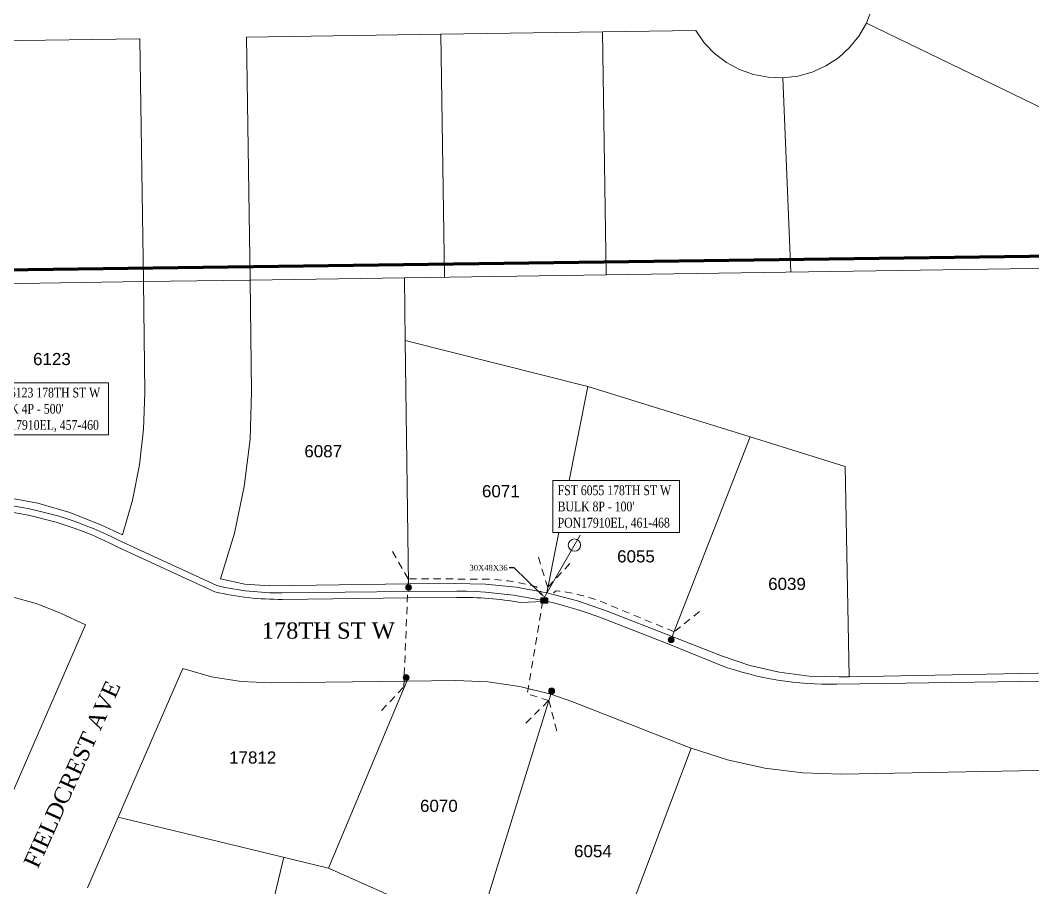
# Model space of a CAD drawing. Header units: feet. Extents: x 865220 to 2841409, y -2240498 to 948907.
# Drawn here: x 2835434 to 2836059, y 945619 to 946155 of the extents above; entities that cross this region are included whole.
import ezdxf
from ezdxf import colors
from ezdxf.entities.mleader import LeaderData, LeaderLine
from ezdxf.enums import TextEntityAlignment as Align
from ezdxf.lldxf.tags import DXFTag
from ezdxf.math import Vec2, Vec3

# ---------------------------------------------------------------- set-up
doc = ezdxf.new("R2010")
doc.units = ezdxf.units.FT
doc.header["$LTSCALE"] = 0.015
doc.header["$MEASUREMENT"] = 0
doc.linetypes.add('DASHED', pattern=[5, 3, -2])
for name, color, linetype in [('288B', 112, '288B'), ('BURNSVILLE AREA', 7, 'F1'), ('Dakota County Addresses', 7, 'Continuous'), ('Dakota County Parcels', 7, 'Continuous'), ('DETAIL', 7, 'Continuous'), ('DROP BURIED', 7, 'DASHED'), ('PROP_TEL', 6, 'Continuous'), ('STREET NAME', 7, 'Continuous'), ('TAIL', 1, 'MST'), ('TELEPHONE STRUCT-PROP', 6, 'Continuous'), ('TERMINALS', 7, 'Continuous')]:
    doc.layers.add(name, color=color, linetype=linetype)
doc.layers.add('RUNNING LINE (UNDERGROUND)', color=10, linetype='Continuous', lineweight=40)
doc.styles.add('Dimensions 100', font='arial.ttf')
doc.styles.add('Line', font='txt.shx', dxfattribs={"height": 3})
doc.styles.add('SIMPLEX', font='times.ttf', dxfattribs={"width": 0.8})
doc.styles.get("Standard").update_dxf_attribs({"font": 'times.ttf'})
doc.styles.add('Utilities', font='arial.ttf', dxfattribs={"height": 2.5})
tags = doc.linetypes.add('288B', pattern='A,80,-5,["288B",Line,S=1.5,R=0,X=0,Y=-1.5],-24', length=109).pattern_tags.tags
tags[6] = DXFTag(74, 10)
tags = doc.linetypes.add('F1', pattern='A,15,-5,["F1",Line,S=1.5,R=0,X=0,Y=-1.5],-12', length=32).pattern_tags.tags
tags[6] = DXFTag(74, 10)
tags = doc.linetypes.add('MST', pattern='A,5,-5,5,-5,["TAIL",Line,S=1.5,R=0,X=0,Y=-1.5],-20', length=40).pattern_tags.tags
tags[10] = DXFTag(74, 10)

# ---------------------------------------------------------------- blocks, each defined once
blk = doc.blocks.new('ACMAP_ANN_TEMPLATE_Dakota County Addresses')
at = {"layer": 'Dakota County Addresses', "style": 'Dimensions 100'}
blk.add_attdef('DakotaCountyAddress', text='', height=50, dxfattribs=at).set_placement((0, 0), align=Align.CENTER)
blk = doc.blocks.new('Proposed FlowerPot')
at = {"lineweight": 5, "ltscale": 100, "true_color": 0xffffff}
h = blk.add_hatch(color=7, dxfattribs=at)
h.dxf.hatch_style = 1
h.paths.add_polyline_path([(-0.06, 0, 0.414214), (0, -0.06, 0.414214), (0.06, 0, 0.414214), (0, 0.06, 0.414214)])
at = {"lineweight": 5, "ltscale": 100}
blk.add_circle((0, 0), 0.0604, dxfattribs=at)
at = {"layer": 'RUNNING LINE (UNDERGROUND)', "color": 6, "lineweight": 5, "const_width": 0.00907, "flags": 128}
blk.add_lwpolyline([(-0.06, 0, -0.414214), (0, 0.06, -0.414214), (0.06, 0, -0.414214), (0, -0.06, -0.414214), (-0.06, 0)], format="xyb", dxfattribs=at)
at = {"color": 18, "linetype": 'ByBlock', "lineweight": 5, "ltscale": 100, "true_color": 0x000000, "style": 'Dimensions 100'}
blk.add_text('F', height=0.0744, dxfattribs=at).set_placement((-0.029, -0.037))
blk = doc.blocks.new('NEW HH')
at = {"ltscale": 40, "true_color": 0xffffff}
h = blk.add_hatch(color=7, dxfattribs=at)
h.dxf.hatch_style = 1
h.paths.add_polyline_path([(-0.061, -0.031, 0.414214), (-0.046, -0.046), (0.046, -0.046, 0.414214), (0.061, -0.031), (0.061, 0.031, 0.414214), (0.046, 0.046), (-0.046, 0.046, 0.414214), (-0.061, 0.031)])
at = {"layer": 'RUNNING LINE (UNDERGROUND)', "color": 6, "lineweight": 0, "const_width": 0.005, "flags": 128}
blk.add_lwpolyline([(-0.061, 0.031), (-0.061, -0.031, 0.414214), (-0.046, -0.046), (0.046, -0.046, 0.414214), (0.061, -0.031), (0.061, 0.031, 0.414214), (0.046, 0.046), (-0.046, 0.046, 0.414214)], format="xyb", close=True, dxfattribs=at)
at = {"layer": 'TELEPHONE STRUCT-PROP', "color": 18, "true_color": 0x000000, "style": 'Utilities'}
blk.add_text('HH', height=0.05, dxfattribs=at).set_placement((0, 0), align=Align.MIDDLE_CENTER)
blk = doc.blocks.new('TERMINAL')
at = {"lineweight": 5, "ltscale": 0.5, "flags": 128}
blk.add_lwpolyline([(-0.07, -0.65), (-0.07, 44.75)], dxfattribs=at)
at = {"lineweight": 5, "ltscale": 0.5}
blk.add_circle((-0.07, 37.61), 3.83, dxfattribs=at)

msp = doc.modelspace()

# ---------------------------------------------------------------- linework, layer by layer
at = {"layer": '288B', "lineweight": 5, "ltscale": 50, "flags": 128}
msp.add_lwpolyline([(2833678.54, 945879.19), (2833680.68, 945705.92), (2833680.45, 945675.4), (2833837.13, 945676.75), (2833907.38, 945678.4, 0.109519), (2834036.47, 945712.38, 0.041237), (2834092.11, 945744.46), (2834143.62, 945780.11, -0.047168), (2834199.81, 945811.75, -0.098322), (2834339.06, 945841.7), (2834364.27, 945841.68), (2834566.25, 945845.21), (2834660.7, 945846.77), (2834778, 945848.37), (2834866.05, 945849.96), (2834955.95, 945850.31), (2835134.95, 945853.2), (2835314.21, 945855.69), (2835404.08, 945857.62, -0.110188), (2835495.88, 945833.24), (2835555.33, 945805.86, 0.060029), (2835595.74, 945801.39), (2835673.61, 945802.28), (2835703.67, 945802.45, -0.092091), (2835795.04, 945785.12), (2835834.56, 945769.75), (2835866.49, 945756.64, 0.09105), (2835938.25, 945744.99), (2836108.74, 945747.44, 0.060024), (2836196.85, 945760.61, 0.059807), (2836279.31, 945794.74, -0.032518), (2836339.29, 945826.19, -0.023167), (2836401.37, 945852.12, -0.043545), (2836530.21, 945882.24), (2836533.74, 945831.66, -0.030919), (2836590.43, 945835.75), (2836705.63, 945838.64), (2836899.22, 945842.38), (2837066.42, 945845.09, -0.143354), (2837216.62, 945803.49, -0.135776), (2837315.59, 945698.89, -0.047257), (2837334.08, 945651.86), (2837390.21, 945445.19), (2837596.9, 945489.69), (2837607.93, 945487.5)], format="xyb", dxfattribs=at)
at = {"layer": 'Dakota County Parcels', "lineweight": 5}
for p, q in [((2836103.84, 946081.87), (2835956.64, 946153.27)), ((2835387.75, 946141.84), (2835507.72, 946143.61)), ((2835507.72, 946143.61), (2835509.94, 945993.65)), ((2835693.68, 946146.36), (2835573.71, 946144.59)), ((2835573.71, 946144.59), (2835575.92, 945994.62)), ((2835793.66, 946147.84), (2835693.68, 946146.36)), ((2835693.68, 946146.36), (2835695.9, 945996.4)), ((2835851.16, 946148.69), (2835793.66, 946147.84)), ((2835793.66, 946147.84), (2835795.88, 945997.87)), ((2835909.85, 945999.56), (2835905.06, 946119.51)), ((2835671.25, 945996.03), (2836104.81, 946002.44)), ((2835402.04, 945992.05), (2835509.94, 945993.65)), ((2835509.94, 945993.65), (2835542.93, 945994.13)), ((2835509.94, 945993.65), (2835510.78, 945924.84)), ((2835542.93, 945994.13), (2835575.93, 945994.62)), ((2835575.93, 945994.62), (2835671.25, 945996.03)), ((2835575.93, 945994.62), (2835576.77, 945925.64)), ((2835671.25, 945996.03), (2835671.75, 945957.25)), ((2835784.6, 945928.93), (2835671.75, 945957.25)), ((2835671.75, 945957.25), (2835673.68, 945806.91)), ((2835784.6, 945928.93), (2835759.17, 945801.44)), ((2835884.82, 945897.8), (2835784.6, 945928.93)), ((2835884.82, 945897.8), (2835836.54, 945774.42)), ((2835943.59, 945879.54), (2835884.82, 945897.8)), ((2835943.59, 945879.54), (2835946, 945749.58)), ((2835483.65, 945843.42), (2835497.1, 945837.18)), ((2835588.11, 945805.81), (2835673.68, 945806.91)), ((2835673.68, 945806.91), (2835702.16, 945807.27)), ((2835458.4, 945789), (2835474.11, 945781.71)), ((2835836.54, 945774.42), (2835796.47, 945790.1)), ((2835426.56, 945672.41), (2835474.11, 945781.71)), ((2835867.02, 945762.49), (2835836.54, 945774.42)), ((2835494.41, 945662.95), (2835534.32, 945754.67)), ((2835939.78, 945749.46), (2835946, 945749.58)), ((2835946, 945749.58), (2836107.8, 945752.58)), ((2835588.88, 945745.82), (2835672.69, 945746.9)), ((2835624.38, 945631.4), (2835672.69, 945746.9)), ((2835672.69, 945746.9), (2835702.93, 945747.28)), ((2835715.76, 945590.76), (2835761.7, 945738.76)), ((2835774.61, 945734.24), (2835761.7, 945738.76)), ((2835845.16, 945706.63), (2835774.61, 945734.24)), ((2835792.33, 945556.71), (2835848.26, 945705.44)), ((2835845.16, 945706.63), (2835848.26, 945705.44)), ((2835940.9, 945689.48), (2836108.58, 945692.59)), ((2835475.41, 945619.28), (2835494.41, 945662.95)), ((2835624.38, 945631.4), (2835494.41, 945662.95)), ((2835596.74, 945638.1), (2835567.13, 945515.55)), ((2835624.38, 945631.4), (2835715.76, 945590.76))]:
    msp.add_line(p, q, dxfattribs=at)
for points in [[(2835953.41, 946211.45), (2835958.07, 946202.46), (2835961.15, 946192.81), (2835962.56, 946182.78), (2835962.27, 946172.65), (2835960.28, 946162.72), (2835956.64, 946153.27)], [(2835956.64, 946153.27), (2835951.98, 946145.29), (2835946.15, 946138.12), (2835939.28, 946131.93), (2835931.55, 946126.87), (2835923.14, 946123.06), (2835914.23, 946120.59), (2835905.06, 946119.51)], [(2835905.06, 946119.51), (2835895.88, 946119.84), (2835886.87, 946121.58), (2835878.22, 946124.67), (2835870.15, 946129.04), (2835862.83, 946134.59), (2835856.45, 946141.19), (2835851.16, 946148.69)], [(2835497.1, 945837.18), (2835503.26, 945858.59), (2835507.61, 945880.44), (2835510.12, 945902.57), (2835510.78, 945924.84)], [(2835557.59, 945810.16), (2835566.2, 945838.28), (2835572.3, 945867.05), (2835575.83, 945896.25), (2835576.77, 945925.64)], [(2835483.65, 945843.42), (2835464.55, 945851.11), (2835444.76, 945856.8), (2835424.5, 945860.42), (2835403.97, 945861.94)], [(2835557.59, 945810.16), (2835572.68, 945806.8), (2835588.11, 945805.81)], [(2835759.17, 945801.44), (2835740.33, 945804.84), (2835721.29, 945806.79), (2835702.16, 945807.27)], [(2835458.4, 945789), (2835443.8, 945794.8), (2835428.65, 945798.92), (2835413.13, 945801.33), (2835397.43, 945801.98)], [(2835796.47, 945790.1), (2835778.04, 945796.5), (2835759.17, 945801.44)], [(2835867.02, 945762.49), (2835884.65, 945756.57), (2835902.76, 945752.41), (2835921.2, 945750.03), (2835939.78, 945749.46)], [(2835534.32, 945754.67), (2835552.12, 945749.61), (2835570.39, 945746.65), (2835588.88, 945745.82)], [(2835761.7, 945738.76), (2835742.45, 945743.65), (2835722.79, 945746.5), (2835702.93, 945747.28)], [(2835848.26, 945705.44), (2835870.75, 945698.17), (2835893.82, 945693.06), (2835917.28, 945690.16), (2835940.9, 945689.48)]]:
    msp.add_lwpolyline(points, dxfattribs=at)
at = {"layer": 'DROP BURIED', "lineweight": 5, "ltscale": 100}
for points in [[(2835673.61, 945810.03), (2835663.61, 945827.35)], [(2835773.31, 945819.43), (2835759.74, 945804.74), (2835753.81, 945823.84)], [(2835853.48, 945789.8), (2835837.81, 945777.38)], [(2835657.09, 945728.74), (2835670.84, 945743.26)], [(2835746.21, 945720.97), (2835760.47, 945734.98), (2835765.48, 945715.62)]]:
    msp.add_lwpolyline(points, dxfattribs=at)
at = {"layer": 'DROP BURIED', "lineweight": 5, "ltscale": 100, "flags": 128}
for points in [[(2835670.84, 945743.26), (2835673.61, 945810.03), (2835717.73, 945809.92, -0.069411), (2835752.88, 945805.11), (2835755.42, 945802.24)], [(2835837.81, 945777.38), (2835798.17, 945793.78, 0.078839), (2835764.98, 945802.65), (2835761.8, 945800.1)]]:
    msp.add_lwpolyline(points, format="xyb", dxfattribs=at)
msp.add_lwpolyline([(2835760.47, 945734.98), (2835747.17, 945738.88), (2835756.62, 945796.11)], dxfattribs=at)
at = {"layer": 'TAIL', "lineweight": 5, "ltscale": 50, "flags": 128}
msp.add_lwpolyline([(2835404.04, 945853.62, -0.110155), (2835494.12, 945829.64), (2835554.02, 945802.06, 0.060621), (2835595.78, 945797.39), (2835673.64, 945798.28), (2835703.68, 945798.45, -0.052859), (2835742.83, 945795.44), (2835756.96, 945795.96, -0.052859)], format="xyb", dxfattribs=at)

# ---------------------------------------------------------------- block references
at = {"lineweight": 5, "xscale": 40, "yscale": 40, "zscale": 40}
msp.add_blockref('NEW HH', (2835757.63, 945796.6), dxfattribs=at)
at = {"layer": 'Dakota County Addresses', "lineweight": 5, "xscale": 0.15, "yscale": 0.15, "zscale": 0.15}
for p, values in [((2835453.46, 945942.07), {'DakotaCountyAddress': '6123'}), ((2835621.05, 945885.13), {'DakotaCountyAddress': '6087'}), ((2835730.77, 945860.42), {'DakotaCountyAddress': '6071'}), ((2835814.27, 945820.19), {'DakotaCountyAddress': '6055'}), ((2835907.58, 945803.18), {'DakotaCountyAddress': '6039'}), ((2835577.51, 945695.98), {'DakotaCountyAddress': '17812'}), ((2835692.51, 945666.12), {'DakotaCountyAddress': '6070'}), ((2835787.68, 945638.11), {'DakotaCountyAddress': '6054'})]:
    msp.add_blockref('ACMAP_ANN_TEMPLATE_Dakota County Addresses', p, dxfattribs=at).add_auto_attribs(values)
at = {"layer": 'PROP_TEL', "lineweight": 5, "xscale": 30, "yscale": 30, "zscale": 30}
for p in [(2835673.82, 945804.66), (2835835.97, 945772.35), (2835672.3, 945749.1), (2835762.19, 945740.8)]:
    msp.add_blockref('Proposed FlowerPot', p, dxfattribs=at)
at = {"layer": 'TERMINALS', "lineweight": 5, "ltscale": 0.5, "rotation": 329.9999999999999}
msp.add_blockref('TERMINAL', (2835757.52, 945798.3), dxfattribs=at)

# ---------------------------------------------------------------- texts
at = {"layer": 'STREET NAME', "lineweight": 5, "ltscale": 40, "insert": (2835583.06, 945783.11), "char_height": 10, "attachment_point": 1}
msp.add_mtext('178TH ST W', dxfattribs=at)
at = {"layer": 'STREET NAME', "lineweight": 5, "ltscale": 40, "insert": (2835435.59, 945634.73), "char_height": 10, "attachment_point": 1, "rotation": 65.61009}
msp.add_mtext('FIELDCREST AVE', dxfattribs=at)
at = {"layer": 'TERMINALS', "lineweight": 5, "ltscale": 0.5, "insert": (2835413.2, 945928.09), "char_height": 6, "width": 72.2847, "attachment_point": 1, "style": 'SIMPLEX', "bg_fill": 19, "box_fill_scale": 1.5, "bg_fill_color": 256, "bg_fill_transparency": 0}
msp.add_mtext("FST 6123 178TH ST W\\PBULK 4P - 500'\\PPON17910EL, 457-460", dxfattribs=at)

# ---------------------------------------------------------------- next in the draw order: texts
at = {"layer": 'TERMINALS', "lineweight": 5, "ltscale": 0.5, "insert": (2835765.89, 945867.74), "char_height": 6, "width": 72.2847, "attachment_point": 1, "style": 'SIMPLEX', "bg_fill": 19, "box_fill_scale": 1.5, "bg_fill_color": 256, "bg_fill_transparency": 0}
msp.add_mtext("FST 6055 178TH ST W\\PBULK 8P - 100'\\PPON17910EL, 461-468", dxfattribs=at)

# ---------------------------------------------------------------- next in the draw order: leaders
at = {"layer": 'DETAIL', "lineweight": 5, "ltscale": 5}
ml = msp.add_multileader_mtext('Standard', dxfattribs=at)
ml.set_content('30X48X36', color=256)
ml.set_leader_properties()
ml.build(insert=Vec2(0, 0))
ml.multileader.update_dxf_attribs({"has_text_frame": 1, "text_left_attachment_type": 2, "text_right_attachment_type": 2, "dogleg_length": 3})
ctx = ml.context
ctx.base_point, ctx.char_height, ctx.landing_gap_size, ctx.plane_origin = Vec3(2835710.42, 945816.91), 3.5, 1.5, Vec3(2835778.31, 945833.59)
ctx.left_attachment, ctx.right_attachment, ctx.text_align_type = 2, 2, 1
notes = []
notes.append((ctx, [(0, (1, 1, 0), (2835738.98, 945816.91), (-1, 0), 3, [(0, [(2835758.03, 945798.53)], 0, [])])]))
ctx.mtext.insert, ctx.mtext.alignment, ctx.mtext.flow_direction = Vec3(2835723.2, 945818.69), 2, 5
ctx.mtext.has_bg_fill, ctx.mtext.bg_color, ctx.mtext.bg_scale_factor, ctx.mtext.bg_transparency, ctx.mtext.use_window_bg_color = 1, -1027028792, 1.5, 0, 1
for ctx, leaders in notes:
    for number, flags, end, landing, length, lines in leaders:
        leader = LeaderData()
        leader.index, (leader.has_last_leader_line, leader.has_dogleg_vector, leader.attachment_direction) = number, flags
        leader.last_leader_point, leader.dogleg_vector, leader.dogleg_length = Vec3(end), Vec3(landing), length
        for number, points, colour, breaks in lines:
            line = LeaderLine()
            line.index, line.vertices, line.color, line.breaks = number, Vec3.list(points), colors.encode_raw_color(colour), breaks
            leader.lines.append(line)
        ctx.leaders.append(leader)

# ---------------------------------------------------------------- next in the draw order: linework, layer by layer
at = {"layer": 'BURNSVILLE AREA', "color": 1, "linetype": 'ByBlock', "lineweight": 100, "flags": 128}
msp.add_lwpolyline([(2833489.79, 944634.98), (2836105.42, 944663.39), (2836110.58, 944011.3), (2838713.92, 944058.95), (2838686.83, 946044.12), (2834108.34, 945983.13), (2833653.62, 946609.59), (2833468.06, 946594.28)], close=True, dxfattribs=at)

doc.saveas('drawing.dxf')
